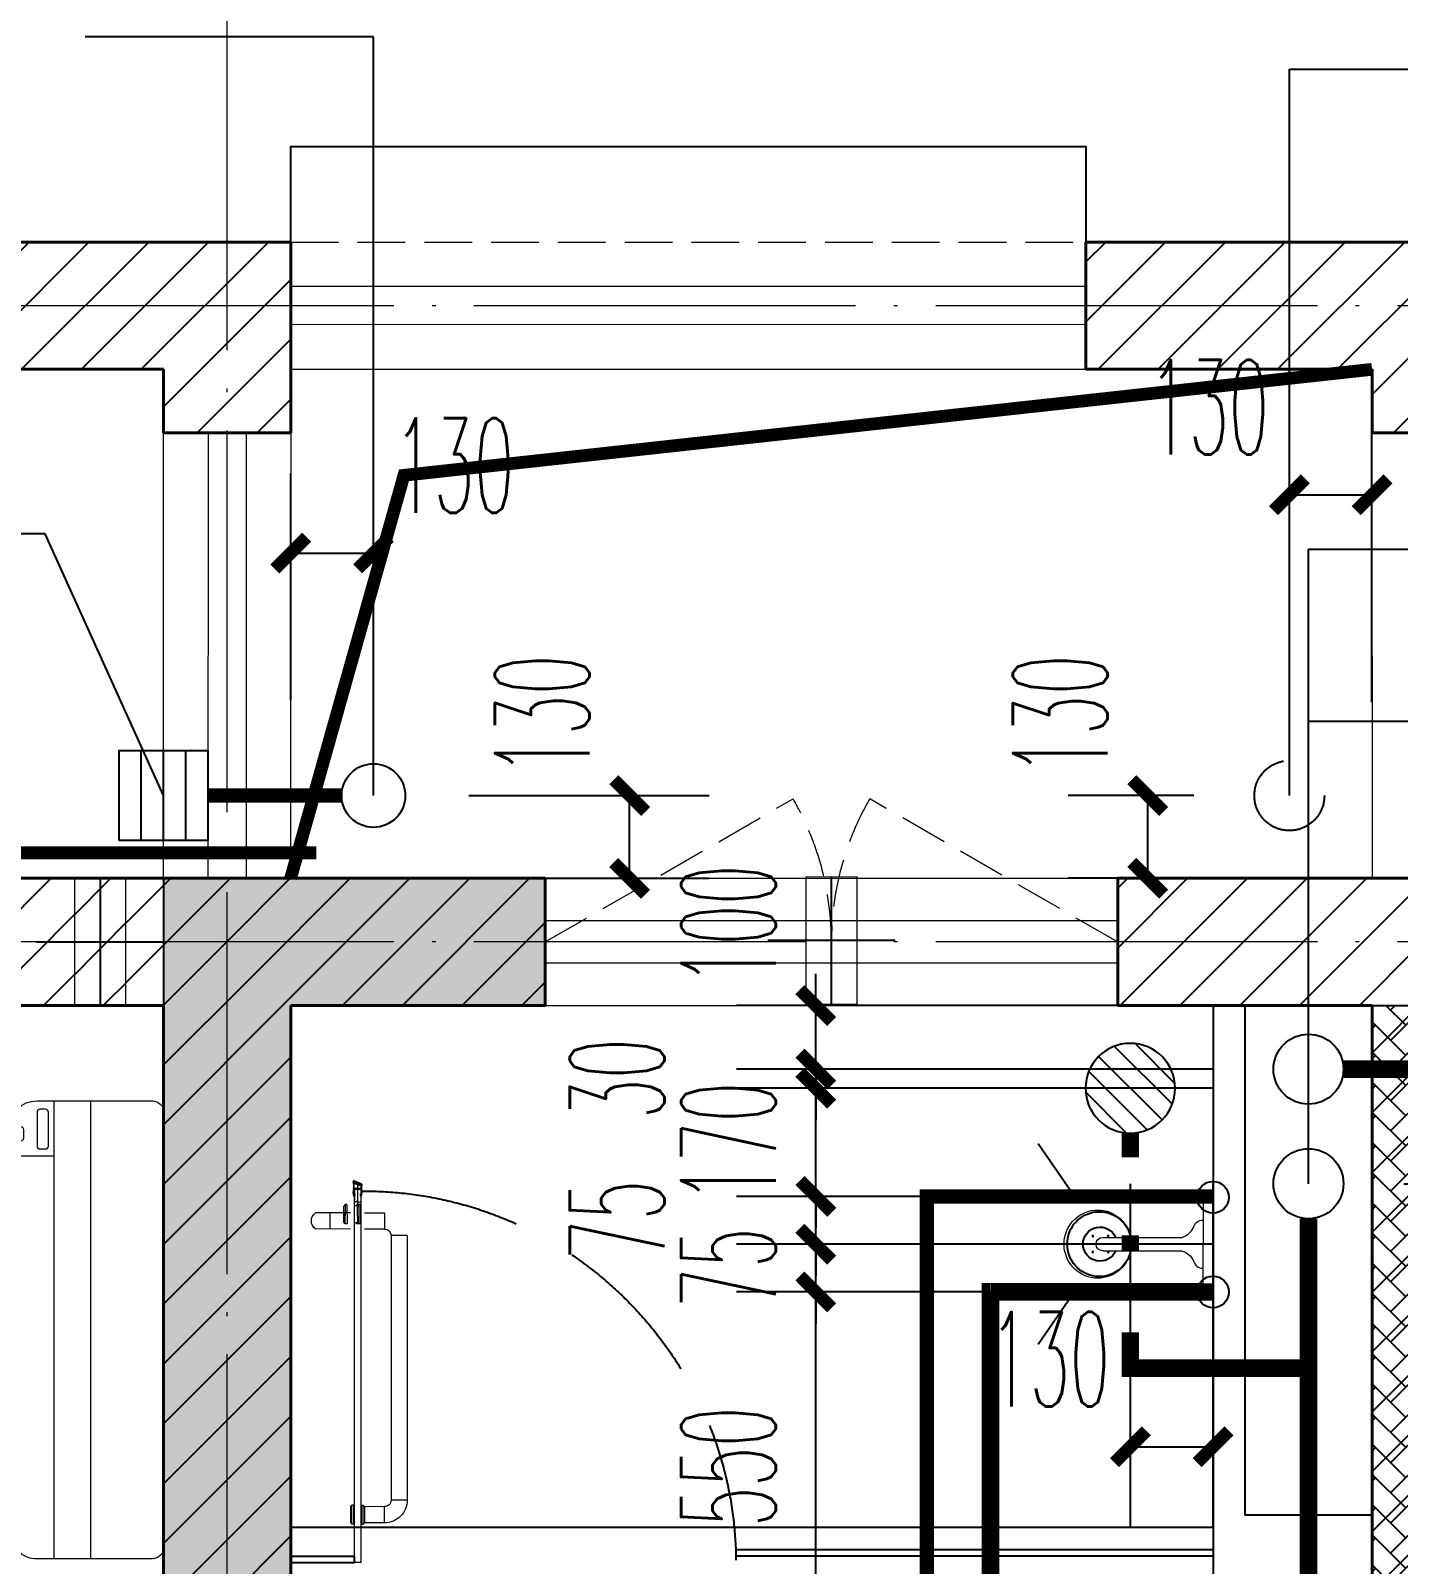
# Model space of a CAD drawing. Extents: x 27938 to 1042331, y -235042 to 1535213.
# Drawn here: x 686908 to 689058, y 142704 to 145115 of the extents above; entities that cross this region are included whole.
import ezdxf

# ---------------------------------------------------------------- set-up
doc = ezdxf.new("R2010")
doc.units = 0
doc.header["$LTSCALE"] = 1000
doc.header["$MEASUREMENT"] = 0
doc.linetypes.add('DASH', pattern=[0.35, 0.25, -0.1])
doc.linetypes.add('DOTE', pattern=[2.42, 2, -0.2, 0.02, -0.2])
for name, color, linetype in [('$RECOVER_210609100354-32', 7, 'Continuous'), ('$RECOVER_210609100354-5', 7, 'Continuous'), ('3.5方案汇报，与郭总、侯月琴确定户型_t8$0$2020.03.04 -1安徽标准化洋房户型(UA）_t8_t8$0$看线', 154, 'Continuous'), ('COLUMN', 9, 'Continuous'), ('DIM_凝结', 3, 'Continuous'), ('DIM_污水', 3, 'Continuous'), ('DIM_雨水', 3, 'Continuous'), ('DIM_餐饮排水', 3, 'Continuous'), ('EQUIP_地漏', 7, 'Continuous'), ('IP-bath&kitchen-JOHNSON', 4, 'Continuous'), ('P-bath&kitchen-JOHNSON', 4, 'Continuous'), ('PIPE-凝结', 150, 'N'), ('PIPE-污水', 2, 'W'), ('PIPE-热给水', 5, 'RJ1'), ('PIPE-给水', 3, 'J1'), ('PIPE-餐饮排水', 41, 'P'), ('TWT_DIM', 3, 'Continuous'), ('TWT_LEAD', 3, 'Continuous'), ('VPIPE-凝结', 150, 'Continuous'), ('VPIPE-污水', 2, 'W'), ('VPIPE-热给水', 5, 'RJ1'), ('VPIPE-给水', 3, 'TG_J'), ('VPIPE-雨水', 4, 'DASH'), ('VPIPE-餐饮排水', 41, 'P'), ('保温', 6, 'Continuous'), ('机电标识类', 1, 'Continuous'), ('看线', 251, 'Continuous')]:
    doc.layers.add(name, color=color, linetype=linetype)
for name, color, linetype, lineweight in [('DOTE', 19, 'DOTE', 9), ('LVTRY', 1, 'Continuous', 13), ('PUB_HATCH', 8, 'Continuous', 9), ('WALL', 9, 'Continuous', 40), ('WINDOW', 8, 'Continuous', 15), ('平面-栏杆', 135, 'Continuous', 15), ('平面-看线', 45, 'Continuous', 15), ('平面-空调室内机', 176, 'Continuous', 9), ('平面-空调预留孔', 173, 'Continuous', 15), ('空调', 76, 'Continuous', 13)]:
    doc.layers.add(name, color=color, linetype=linetype, lineweight=lineweight)
doc.styles.add('_TCH_DIM_T3', font='SIMPLEX.shx', dxfattribs={"width": 0.494118, "bigfont": 'GBCBIG.shx'})
doc.styles.get("Standard").update_dxf_attribs({"font": 'gbenor.shx', "bigfont": 'gbcbig.shx'})
doc.styles.add('TG_LINETYPE', font='SIMPLEX', dxfattribs={"width": 0.8, "height": 3, "bigfont": 'HZTXT'})
doc.linetypes.add('J1', pattern='A,3,-0.2,["J1",Standard,S=0.25,R=0,X=-0.1,Y=-0.115],-0.35', length=3.55)
doc.linetypes.add('N', pattern='A,3,-0.2,["N",Standard,S=0.25,R=0,X=-0.1,Y=-0.115],-0.2', length=3.4)
doc.linetypes.add('P', pattern='A,3,-0.2,["P",Standard,S=0.25,R=0,X=-0.1,Y=-0.115],-0.2', length=3.4)
doc.linetypes.add('RJ1', pattern='A,3,-0.2,["RJ1",Standard,S=0.25,R=0,X=-0.1,Y=-0.115],-0.5', length=3.7)
doc.linetypes.add('TG_J', pattern='A,2,-0.22,["J",TG_LINETYPE,S=0.1,R=0,X=-0.18,Y=-0.15],0', length=2.22)
doc.linetypes.add('W', pattern='A,3,-0.2,["W",Standard,S=0.25,R=0,X=-0.1,Y=-0.115],-0.2', length=3.4)
doc.dimstyles.new('_TWT_ARCH&&50', dxfattribs={"dimtxt": 148.75, "dimasz": 50, "dimexe": 125, "dimexo": 150, "dimgap": 63.125, "dimtad": 1, "dimdec": 0, "dimzin": 0, "dimdsep": 46, "dimtxsty": '_TCH_DIM_T3', "dimblk": 'ARCHTICK', "dimcen": 0.09, "dimclrt": 7, "dimazin": 2, "dimtfac": 1, "dimtdec": 0, "dimtix": 1, "dimtmove": 2, "dimatfit": 3, "dimfxl": 1, "dimtolj": 1, "dimtzin": 0, "dimarcsym": 0})
pattern_1 = [(45, (0, 47.75), (-47.022601, 47.022601), [])]

# ---------------------------------------------------------------- blocks, each defined once
blk = doc.blocks.new('GFDGDGRDGRDG')
at = {"layer": 'DOTE', "linetype": 'DOTE', "ltscale": 0.3}
for p, q in [((580393.7, 368758.3), (580393.7, 376108.3)), ((626393.7, 372458.3), (573593.7, 372458.3)), ((626393.7, 371458.3), (573593.7, 371458.3))]:
    blk.add_line(p, q, dxfattribs=at)
blk = doc.blocks.new('HFHFHFHFTF')
at = {"layer": 'PUB_HATCH'}
blk.add_hatch(color=256, dxfattribs=at).paths.add_polyline_path([(541016.6, 373823.7), (541016.6, 370923.7), (541216.6, 370923.7), (541216.6, 373623.7), (541616.6, 373623.7), (541616.6, 373823.7)])
at = {"layer": 'COLUMN', "color": 8}
for p, q in [((541016.6, 373823.7), (541016.6, 370923.7)), ((541616.6, 373823.7), (541016.6, 373823.7)), ((541616.6, 373623.7), (541616.6, 373823.7)), ((541216.6, 370923.7), (541216.6, 373623.7)), ((541216.6, 373623.7), (541616.6, 373623.7))]:
    blk.add_line(p, q, dxfattribs=at)
blk = doc.blocks.new('A$C001338C2')
at = {"color": 0}
for p, q in [((845, 303.6), (55, 303.6)), ((109.1, 214.8), (109.1, 303.6)), ((0, 248.6), (0, 22)), ((900, 22), (900, 248.6)), ((22, 0), (878, 0))]:
    blk.add_line(p, q, dxfattribs=at)
at = {"color": 0, "lineweight": 5}
for p, q in [((900, 214.8), (0, 214.8)), ((900, 143.2), (0, 143.2))]:
    blk.add_line(p, q, dxfattribs=at)
at = {"color": 0}
for points in [[(73.1, 275), (56.8, 275, -0.414214), (51.3, 280.5), (51.3, 283.4, -0.414214), (56.8, 288.9), (73.1, 288.9, -0.414214), (78.6, 283.4), (78.6, 280.5, -0.414214)], [(89.2, 226.4), (22.2, 226.4, -0.414214), (16.7, 231.9), (16.7, 243.1, -0.414214), (22.2, 248.6), (89.2, 248.6, -0.414214), (94.7, 243.1), (94.7, 231.9, -0.414214)]]:
    blk.add_lwpolyline(points, format="xyb", close=True, dxfattribs=at)
for centre, radius, start, end in [((55, 248.6), 55, 90, 180), ((845, 248.6), 55, 360, 90), ((22, 22), 22, 180, 270), ((878, 22), 22, 270, 360)]:
    blk.add_arc(centre, radius, start, end, dxfattribs=at)
blk = doc.blocks.new('dongkong')
at = {"color": 0}
blk.add_wipeout([(-603756, 210771), (-603756, 210570.8), (-603836, 210570.8), (-603836, 210771)], dxfattribs=at)
at = {"layer": '机电标识类', "color": 0, "linetype": 'DASH', "ltscale": 400}
for p, q in [((-603796, 210771), (-603796, 210570.8)), ((-603896, 210670.7), (-603696, 210670.7))]:
    blk.add_line(p, q, dxfattribs=at)
at = {"layer": '空调', "color": 0, "linetype": 'DASH', "const_width": 2}
blk.add_lwpolyline([(-603756, 210771), (-603756, 210570.8), (-603836, 210570.8), (-603836, 210771)], close=True, dxfattribs=at)
blk = doc.blocks.new('VDVDVDCZSCCS')
at = {"layer": '保温', "linetype": 'ByBlock', "ltscale": 10}
h = blk.add_hatch(dxfattribs=at)
h.set_pattern_fill('AR-HBONE', color=251, scale=55)
h.set_pattern_definition([(45, (0, 0), (0, 47.4157523), [100.584, -33.528]), (135, (23.708, 23.708), (3e-15, 47.4157523), [100.584, -33.528])])
h.paths.add_polyline_path([(542916.6, 373623.7), (542916.7, 371023.7), (543016.6, 371023.7), (543016.5, 373623.7)])
at = {"layer": '保温', "color": 251, "linetype": 'ByBlock', "ltscale": 10}
blk.add_line((542916.6, 373623.7), (543016.6, 373623.7), dxfattribs=at)
blk = doc.blocks.new('135')
blk.add_hatch(color=0).paths.add_polyline_path([(4.8, 1.8), (3.6, -1), (-4.7, 2.5), (-3.5, 5.3)])
at = {"color": 0}
for p, q in [((-5, 10.9), (-5, 30.5)), ((0, 0), (0, 39.1)), ((5, 10.9), (5, 32.3)), ((-6.3, 2.6), (5.4, -2.3)), ((-5.7, 2.9), (-5.2, 2.7)), ((-5.6, 18.9), (-3.4, 19.4)), ((-3.4, 19.4), (-5.5, 19.4)), ((5.2, 10.9), (-5.3, 10.9)), ((5.2, 9.7), (-5.2, 9.7)), ((-5.2, 2.7), (-3.8, 5.9)), ((-3.8, 5.9), (5.4, 2.1)), ((5.6, 18.9), (3.4, 19.3)), ((3.4, 19.3), (5.6, 19.3)), ((4.1, -1.2), (5.4, 2.1)), ((4.1, -1.2), (5.7, -1.8))]:
    blk.add_line(p, q, dxfattribs=at)
for centre, radius, start, end in [((6.2, 15.8), 13.5, 151.0147, 204.8403), ((13.5, 4.2), 20.5, 163.0924, 182.0012), ((-6, 3.6), 1, 184.2275, 248.4661), ((8.6, 15.5), 14.6, 166.278, 198.0953), ((13.5, 4.2), 19.5, 163.7443, 182.5269), ((-5.5, 3.3), 0.5, 181.9385, 247.2597), ((-5.2, 22.1), 0.5, 335.7643, 151.0147), ((3.8, 18.1), 9.42, 155.7643, 171.9773), ((5.2, 22.3), 0.5, 29.8425, 204.574), ((-5.9, 17.2), 11.7, 10.475, 24.574), ((29.1, 6.7), 24, 172.9439, 199.2318), ((-6.3, 15.4), 12.4, 338.6449, 16.0476), ((-6, 15.8), 13.4, 334.9111, 29.8425), ((26.4, 6.3), 20.6, 169.1454, 199.9526), ((5.9, -1.2), 1.17, 247.4597, 19.9526), ((5.9, -1.4), 0.5, 247.4597, 19.2318)]:
    blk.add_arc(centre, radius, start, end, dxfattribs=at)
blk.add_open_spline([(-5, 30.5), (-4.1, 31.3), (-2.3, 33), (0.9, 29.2), (3.5, 31.1), (5, 32.3)], degree=3, knots=[0, 0, 0, 0, 3.066329, 6.218313, 11.124135, 11.124135, 11.124135, 11.124135], dxfattribs=at)
blk = doc.blocks.new('SDFAWERAWER')
at = {"layer": 'LVTRY', "color": 0}
for p, q in [((593987.8, -1242190.5), (593978.2, -1242214)), ((594017.1, -1242202.5), (593987.8, -1242190.5)), ((594015.8, -1242220.4), (594027.2, -1242192.7)), ((594022.6, -1242211.4), (594029.8, -1242193.8)), ((594025.4, -1242210.8), (594031.1, -1242196.8)), ((594027.2, -1242192.7), (594033, -1242195.1)), ((594029.8, -1242193.8), (594031.1, -1242196.8)), ((594032.2, -1242197.2), (594033, -1242195.1)), ((594033, -1242195.1), (594034, -1242197.4)), ((594033.8, -1242197.9), (594034, -1242197.4)), ((594047.3, -1242200.9), (594035.9, -1242228.7)), ((594049.9, -1242202), (594043.3, -1242218.2)), ((594047.3, -1242200.9), (594049.9, -1242202)), ((594049.9, -1242202), (594051.2, -1242205)), ((593941.2, -1242210.1), (593783.7, -1242594.8)), ((593964.6, -1242219.7), (593807.2, -1242604.4)), ((593941.2, -1242210.1), (593964.6, -1242219.7)), ((594007.5, -1242226), (593978.2, -1242214)), ((594015.8, -1242220.4), (594021.7, -1242222.8)), ((594025.7, -1242203.9), (594018.5, -1242221.5)), ((594018.5, -1242221.5), (594021.5, -1242220.3)), ((594025.4, -1242210.8), (594021.5, -1242220.3)), ((594022.6, -1242220.7), (594021.7, -1242222.8)), ((594021.7, -1242222.8), (594023.9, -1242221.9)), ((594024.2, -1242221.4), (594023.9, -1242221.9)), ((594037.3, -1242210.8), (594088, -1242231.6)), ((594038.6, -1242229.7), (594045.2, -1242213.6)), ((594041.6, -1242228.5), (594051.2, -1242205)), ((594057.1, -1242246.3), (594066.7, -1242222.8)), ((594027.7, -1242234.3), (594078.4, -1242255)), ((594035.9, -1242228.7), (594038.6, -1242229.7)), ((594038.6, -1242229.7), (594041.6, -1242228.5)), ((593783.7, -1242594.8), (593807.2, -1242604.4)), ((593803.2, -1242641.3), (593812.8, -1242617.9)), ((593812.8, -1242617.9), (593842.2, -1242629.9)), ((593842.2, -1242629.9), (593832.6, -1242653.3)), ((593845.2, -1242628.6), (593833.8, -1242656.3)), ((593847.8, -1242629.7), (593836.5, -1242657.4)), ((593845.2, -1242628.6), (593842.2, -1242629.9)), ((593847.8, -1242629.7), (593845.2, -1242628.6)), ((593847.1, -1242661.8), (593858.5, -1242634.1)), ((593849.8, -1242662.9), (593861.2, -1242635.2)), ((593852.1, -1242661.9), (593862.1, -1242637.4)), ((593858.5, -1242634.1), (593861.2, -1242635.2)), ((593861.2, -1242635.2), (593862.1, -1242637.4)), ((593803.2, -1242641.3), (593832.6, -1242653.3)), ((593833.8, -1242656.3), (593832.6, -1242653.3)), ((593836.5, -1242657.4), (593833.8, -1242656.3)), ((593847.1, -1242661.8), (593849.8, -1242662.9))]:
    blk.add_line(p, q, dxfattribs=at)
blk.add_lwpolyline([(593823.5, -1242717), (594045.8, -1242173.9), (594036.5, -1242170.2), (593814.2, -1242713.2)], close=True, dxfattribs=at)
blk.add_arc((594075.3, -1242240), 15.3, 281.7932, 33.7019, dxfattribs=at)
for centre, major_axis, start_param, end_param in [((593974.2, -1242223.6), (3.93, 9.6), 0, 1.570796), ((593816.8, -1242608.3), (13.5, 33.1), 1.570796, 3.141593), ((593816.8, -1242608.3), (3.93, 9.6), 1.570796, 3.141593)]:
    blk.add_ellipse(centre, major_axis=major_axis, ratio=1, start_param=start_param, end_param=end_param, dxfattribs=at)
at = {"layer": 'P-bath&kitchen-JOHNSON', "color": 0, "linetype": 'DASH'}
blk.add_arc((593809.8, -1242714), 586.2, 67.5369, 157.1325, dxfattribs=at)
at = {"layer": 'LVTRY', "color": 8, "xscale": -1, "rotation": 157.7329157530927}
blk.add_blockref('135', (594045.3, -1242161.9), dxfattribs=at)
blk = doc.blocks.new('A$C5DCB2F21')
at = {"layer": 'IP-bath&kitchen-JOHNSON', "color": 0}
for p, q in [((-68.3, -213.2), (-157.7, -275)), ((68.2, -213.2), (157.6, -275)), ((-0.1, -261.4), (-0.1, -424.7))]:
    blk.add_line(p, q, dxfattribs=at)
for centre, major_axis, ratio, start_param, end_param in [((0, -178.8), (-51, 0), 0.990052, -1.36297, 4.504563), ((0, -177.8), (-26.8, 0), 0.994812, -1.167677, 4.309269)]:
    blk.add_ellipse(centre, major_axis=major_axis, ratio=ratio, start_param=start_param, end_param=end_param, dxfattribs=at)
at = {"layer": 'LVTRY', "color": 0}
for p, q in [((73.6, 0), (-73.6, 0)), ((-10.5, -173.5), (-10.5, -49.3)), ((10.6, -173.5), (10.6, -49.3))]:
    blk.add_line(p, q, dxfattribs=at)
blk.add_lwpolyline([(73.6, 0), (73.6, -15.8), (-73.6, -15.8), (-73.6, 0)], dxfattribs=at)
for points in [[(-26.3, -30.7, -0.364142), (-37.8, -15.8, -0.020495)], [(26.3, -30.7, 0.364142), (37.8, -15.8, 0.020495)], [(-10.5, -49.4, 0.214893), (-26.3, -30.7, 7.649644)], [(10.6, -49.3, -0.21439), (26.3, -30.7, -7.649644)]]:
    blk.add_lwpolyline(points, format="xyb", dxfattribs=at)
blk.add_arc((0, -173.5), 10.5, 180, 0, dxfattribs=at)
for centre, major_axis, ratio, start_param, end_param in [((0, -181.3), (53.6, 0), 0.987577, 1.76809, 7.656688), ((-12.4, -164.7), (0, 1.43), 0.85, -1.570796, 4.712389), ((12.5, -164.7), (0, 1.43), 0.85, 4.712389, 10.995574), ((-12.4, -189.2), (0, 1.43), 0.85, 4.712389, 10.995574), ((12.5, -189.2), (0, 1.43), 0.85, 4.712389, 10.995574)]:
    blk.add_ellipse(centre, major_axis=major_axis, ratio=ratio, start_param=start_param, end_param=end_param, dxfattribs=at)
blk = doc.blocks.new('$TwtSys$00000137')
at = {"color": 7}
for p, q in [((-46.875, -93.75), (-46.875, 93.75)), ((0, -93.75), (0, 93.75)), ((46.875, -93.75), (46.875, 93.75))]:
    blk.add_line(p, q, dxfattribs=at)
blk.add_lwpolyline([(-93.75, -93.75), (93.75, -93.75), (93.75, 93.75), (-93.75, 93.75)], close=True, dxfattribs=at)
blk = doc.blocks.new('_ArchTick')
at = {"color": 0, "linetype": 'ByBlock', "const_width": 0.4}
blk.add_lwpolyline([(-0.5, -0.5), (0.5, 0.5)], dxfattribs=at)
blk = doc.blocks.new('*D312')
at = {"layer": 'Defpoints', "color": 0}
for p in [(689016.5, 144385.2), (688886.6, 143909.1), (689016.5, 143909.1)]:
    blk.add_point(p, dxfattribs=at)
at = {"layer": 'TWT_DIM', "color": 0, "lineweight": -2}
for p, q in [((688886.6, 144059.1), (688886.6, 144510.2)), ((689016.5, 144059.1), (689016.5, 144510.2)), ((688886.6, 144385.2), (689016.5, 144385.2))]:
    blk.add_line(p, q, dxfattribs=at)
at = {"layer": 'TWT_DIM', "color": 0, "lineweight": -2, "xscale": 50, "yscale": 50, "zscale": 50, "rotation": 180}
blk.add_blockref('_ArchTick', (688886.6, 144385.2), dxfattribs=at)
at = {"layer": 'TWT_DIM', "color": 0, "lineweight": -2, "xscale": 50, "yscale": 50, "zscale": 50}
blk.add_blockref('_ArchTick', (689016.5, 144385.2), dxfattribs=at)
at = {"layer": 'TWT_DIM', "color": 7, "insert": (688760, 144522.7), "char_height": 148.75, "attachment_point": 5, "style": '_TCH_DIM_T3'}
blk.add_mtext('\\A1;130', dxfattribs=at)
blk = doc.blocks.new('*D313')
at = {"layer": 'Defpoints', "color": 0}
for p in [(688663.9, 143912.3), (688886.6, 143912.3), (688886.6, 143782.3)]:
    blk.add_point(p, dxfattribs=at)
at = {"layer": 'TWT_DIM', "color": 0, "lineweight": -2}
for p, q in [((688736.6, 143912.3), (688538.9, 143912.3)), ((688663.9, 143782.3), (688663.9, 143912.3)), ((688736.6, 143782.3), (688538.9, 143782.3))]:
    blk.add_line(p, q, dxfattribs=at)
at = {"layer": 'TWT_DIM', "color": 0, "lineweight": -2, "xscale": 50, "yscale": 50, "zscale": 50}
for p, rotation in [((688663.9, 143912.3), 90), ((688663.9, 143782.3), 270)]:
    blk.add_blockref('_ArchTick', p, dxfattribs=dict(at, rotation=rotation))
at = {"layer": 'TWT_DIM', "color": 7, "insert": (688526.4, 144038.9), "char_height": 148.75, "attachment_point": 5, "rotation": 90, "style": '_TCH_DIM_T3'}
blk.add_mtext('\\A1;130', dxfattribs=at)
blk = doc.blocks.new('*D314')
at = {"layer": 'Defpoints', "color": 0}
for p in [(688916.6, 143482.3), (689243.1, 143482.3), (688916.6, 143302.3)]:
    blk.add_point(p, dxfattribs=at)
at = {"layer": 'TWT_DIM', "color": 0, "lineweight": -2}
for p, q in [((689066.6, 143482.3), (689368.1, 143482.3)), ((689243.1, 143302.3), (689243.1, 143482.3)), ((689066.6, 143302.3), (689368.1, 143302.3))]:
    blk.add_line(p, q, dxfattribs=at)
at = {"layer": 'TWT_DIM', "color": 0, "lineweight": -2, "xscale": 50, "yscale": 50, "zscale": 50}
for p, rotation in [((689243.1, 143482.3), 90), ((689243.1, 143302.3), 270)]:
    blk.add_blockref('_ArchTick', p, dxfattribs=dict(at, rotation=rotation))
at = {"layer": 'TWT_DIM', "color": 7, "insert": (689154.2, 143175.7), "char_height": 148.75, "attachment_point": 5, "rotation": 90, "style": '_TCH_DIM_T3'}
blk.add_mtext('\\A1;180', dxfattribs=at)
blk = doc.blocks.new('*D315')
at = {"layer": 'Defpoints', "color": 0}
for p in [(688916.6, 143582.3), (689243.1, 143582.3), (688916.6, 143482.3)]:
    blk.add_point(p, dxfattribs=at)
at = {"layer": 'TWT_DIM', "color": 0, "lineweight": -2}
for p, q in [((689243.1, 143582.3), (689243.1, 143632.3)), ((689066.6, 143582.3), (689368.1, 143582.3)), ((689243.1, 143482.3), (689243.1, 143582.3)), ((689066.6, 143482.3), (689368.1, 143482.3)), ((689243.1, 143482.3), (689243.1, 143432.3))]:
    blk.add_line(p, q, dxfattribs=at)
at = {"layer": 'TWT_DIM', "color": 0, "lineweight": -2, "xscale": 50, "yscale": 50, "zscale": 50}
for p, rotation in [((689243.1, 143582.3), 270), ((689243.1, 143482.3), 90)]:
    blk.add_blockref('_ArchTick', p, dxfattribs=dict(at, rotation=rotation))
at = {"layer": 'TWT_DIM', "color": 7, "insert": (689157.4, 143708.9), "char_height": 148.75, "attachment_point": 5, "rotation": 90, "style": '_TCH_DIM_T3'}
blk.add_mtext('\\A1;100', dxfattribs=at)
blk = doc.blocks.new('*D316')
at = {"layer": 'Defpoints', "color": 0}
for p in [(688636.5, 143452.3), (688766.5, 143452.3), (688766.5, 142888.9)]:
    blk.add_point(p, dxfattribs=at)
at = {"layer": 'TWT_DIM', "color": 0, "lineweight": -2}
for p, q in [((688636.5, 143302.3), (688636.5, 142763.9)), ((688766.5, 143302.3), (688766.5, 142763.9)), ((688636.5, 142888.9), (688766.5, 142888.9))]:
    blk.add_line(p, q, dxfattribs=at)
at = {"layer": 'TWT_DIM', "color": 0, "lineweight": -2, "xscale": 50, "yscale": 50, "zscale": 50, "rotation": 180}
blk.add_blockref('_ArchTick', (688636.5, 142888.9), dxfattribs=at)
at = {"layer": 'TWT_DIM', "color": 0, "lineweight": -2, "xscale": 50, "yscale": 50, "zscale": 50}
blk.add_blockref('_ArchTick', (688766.5, 142888.9), dxfattribs=at)
at = {"layer": 'TWT_DIM', "color": 7, "insert": (688509.8, 143026.4), "char_height": 148.75, "attachment_point": 5, "style": '_TCH_DIM_T3'}
blk.add_mtext('\\A1;130', dxfattribs=at)
blk = doc.blocks.new('*D326')
at = {"layer": 'Defpoints', "color": 0}
for p in [(688142.1, 143132.3), (688916.6, 143132.3), (688916.6, 142582)]:
    blk.add_point(p, dxfattribs=at)
at = {"layer": 'TWT_DIM', "color": 0, "lineweight": -2}
for p, q in [((688766.6, 143132.3), (688017.1, 143132.3)), ((688142.1, 142582), (688142.1, 143132.3)), ((688766.6, 142582), (688017.1, 142582))]:
    blk.add_line(p, q, dxfattribs=at)
at = {"layer": 'TWT_DIM', "color": 0, "lineweight": -2, "xscale": 50, "yscale": 50, "zscale": 50}
for p, rotation in [((688142.1, 143132.3), 90), ((688142.1, 142582), 270)]:
    blk.add_blockref('_ArchTick', p, dxfattribs=dict(at, rotation=rotation))
at = {"layer": 'TWT_DIM', "color": 7, "insert": (688004.6, 142857.2), "char_height": 148.75, "attachment_point": 5, "rotation": 90, "style": '_TCH_DIM_T3'}
blk.add_mtext('\\A1;550', dxfattribs=at)
blk = doc.blocks.new('*D327')
at = {"layer": 'Defpoints', "color": 0}
for p in [(688142.1, 143207.2), (688916.6, 143207.2), (688916.6, 143132.3)]:
    blk.add_point(p, dxfattribs=at)
at = {"layer": 'TWT_DIM', "color": 0, "lineweight": -2}
for p, q in [((688142.1, 143207.2), (688142.1, 143257.2)), ((688766.6, 143207.2), (688017.1, 143207.2)), ((688142.1, 143132.3), (688142.1, 143207.2)), ((688766.6, 143132.3), (688017.1, 143132.3)), ((688142.1, 143132.3), (688142.1, 143082.3))]:
    blk.add_line(p, q, dxfattribs=at)
at = {"layer": 'TWT_DIM', "color": 0, "lineweight": -2, "xscale": 50, "yscale": 50, "zscale": 50}
for p, rotation in [((688142.1, 143207.2), 270), ((688142.1, 143132.3), 90)]:
    blk.add_blockref('_ArchTick', p, dxfattribs=dict(at, rotation=rotation))
at = {"layer": 'TWT_DIM', "color": 7, "insert": (688004.6, 143169.8), "char_height": 148.75, "attachment_point": 5, "rotation": 90, "style": '_TCH_DIM_T3'}
blk.add_mtext('\\A1;75', dxfattribs=at)
blk = doc.blocks.new('*D328')
at = {"layer": 'Defpoints', "color": 0}
for p in [(688142.1, 143282.3), (688916.6, 143282.3), (688916.6, 143207.2)]:
    blk.add_point(p, dxfattribs=at)
at = {"layer": 'TWT_DIM', "color": 0, "lineweight": -2}
for p, q in [((688142.1, 143282.3), (688142.1, 143332.3)), ((688766.6, 143282.3), (688017.1, 143282.3)), ((688142.1, 143207.2), (688142.1, 143282.3)), ((688766.6, 143207.2), (688017.1, 143207.2)), ((688142.1, 143207.2), (688142.1, 143157.2))]:
    blk.add_line(p, q, dxfattribs=at)
at = {"layer": 'TWT_DIM', "color": 0, "lineweight": -2, "xscale": 50, "yscale": 50, "zscale": 50}
for p, rotation in [((688142.1, 143282.3), 270), ((688142.1, 143207.2), 90)]:
    blk.add_blockref('_ArchTick', p, dxfattribs=dict(at, rotation=rotation))
at = {"layer": 'TWT_DIM', "color": 7, "insert": (687829.6, 143244.8), "char_height": 148.75, "attachment_point": 5, "rotation": 90, "style": '_TCH_DIM_T3'}
blk.add_mtext('\\A1;75', dxfattribs=at)
blk = doc.blocks.new('*D329')
at = {"layer": 'Defpoints', "color": 0}
for p in [(688142.1, 143452.3), (688916.6, 143452.3), (688916.6, 143282.3)]:
    blk.add_point(p, dxfattribs=at)
at = {"layer": 'TWT_DIM', "color": 0, "lineweight": -2}
for p, q in [((688142.1, 143452.3), (688142.1, 143502.3)), ((688766.6, 143452.3), (688017.1, 143452.3)), ((688142.1, 143282.3), (688142.1, 143452.3)), ((688766.6, 143282.3), (688017.1, 143282.3)), ((688142.1, 143282.3), (688142.1, 143232.3))]:
    blk.add_line(p, q, dxfattribs=at)
at = {"layer": 'TWT_DIM', "color": 0, "lineweight": -2, "xscale": 50, "yscale": 50, "zscale": 50}
for p, rotation in [((688142.1, 143452.3), 270), ((688142.1, 143282.3), 90)]:
    blk.add_blockref('_ArchTick', p, dxfattribs=dict(at, rotation=rotation))
at = {"layer": 'TWT_DIM', "color": 7, "insert": (688004.6, 143367.3), "char_height": 148.75, "attachment_point": 5, "rotation": 90, "style": '_TCH_DIM_T3'}
blk.add_mtext('\\A1;170', dxfattribs=at)
blk = doc.blocks.new('*D330')
at = {"layer": 'Defpoints', "color": 0}
for p in [(688142.1, 143482.3), (688916.6, 143482.3), (688916.6, 143452.3)]:
    blk.add_point(p, dxfattribs=at)
at = {"layer": 'TWT_DIM', "color": 0, "lineweight": -2}
for p, q in [((688142.1, 143482.3), (688142.1, 143532.3)), ((688766.6, 143482.3), (688017.1, 143482.3)), ((688142.1, 143452.3), (688142.1, 143482.3)), ((688766.6, 143452.3), (688017.1, 143452.3)), ((688142.1, 143452.3), (688142.1, 143402.3))]:
    blk.add_line(p, q, dxfattribs=at)
at = {"layer": 'TWT_DIM', "color": 0, "lineweight": -2, "xscale": 50, "yscale": 50, "zscale": 50}
for p, rotation in [((688142.1, 143482.3), 270), ((688142.1, 143452.3), 90)]:
    blk.add_blockref('_ArchTick', p, dxfattribs=dict(at, rotation=rotation))
at = {"layer": 'TWT_DIM', "color": 7, "insert": (687829.6, 143467.3), "char_height": 148.75, "attachment_point": 5, "rotation": 90, "style": '_TCH_DIM_T3'}
blk.add_mtext('\\A1;30', dxfattribs=at)
blk = doc.blocks.new('*D331')
at = {"layer": 'Defpoints', "color": 0}
for p in [(688142.1, 143582.3), (688916.6, 143582.3), (688916.6, 143482.3)]:
    blk.add_point(p, dxfattribs=at)
at = {"layer": 'TWT_DIM', "color": 0, "lineweight": -2}
for p, q in [((688142.1, 143582.3), (688142.1, 143632.3)), ((688766.6, 143582.3), (688017.1, 143582.3)), ((688142.1, 143482.3), (688142.1, 143582.3)), ((688766.6, 143482.3), (688017.1, 143482.3)), ((688142.1, 143482.3), (688142.1, 143432.3))]:
    blk.add_line(p, q, dxfattribs=at)
at = {"layer": 'TWT_DIM', "color": 0, "lineweight": -2, "xscale": 50, "yscale": 50, "zscale": 50}
for p, rotation in [((688142.1, 143582.3), 270), ((688142.1, 143482.3), 90)]:
    blk.add_blockref('_ArchTick', p, dxfattribs=dict(at, rotation=rotation))
at = {"layer": 'TWT_DIM', "color": 7, "insert": (688004.6, 143708.9), "char_height": 148.75, "attachment_point": 5, "rotation": 90, "style": '_TCH_DIM_T3'}
blk.add_mtext('\\A1;100', dxfattribs=at)
blk = doc.blocks.new('*D440')
at = {"layer": 'Defpoints', "color": 0}
for p in [(687446.6, 144293.6), (687316.6, 143912.3), (687446.6, 143912.3)]:
    blk.add_point(p, dxfattribs=at)
at = {"layer": 'TWT_DIM', "color": 0, "lineweight": -2}
for p, q in [((687316.6, 144062.3), (687316.6, 144418.6)), ((687446.6, 144062.3), (687446.6, 144418.6)), ((687316.6, 144293.6), (687446.6, 144293.6))]:
    blk.add_line(p, q, dxfattribs=at)
at = {"layer": 'TWT_DIM', "color": 0, "lineweight": -2, "xscale": 50, "yscale": 50, "zscale": 50, "rotation": 180}
blk.add_blockref('_ArchTick', (687316.6, 144293.6), dxfattribs=at)
at = {"layer": 'TWT_DIM', "color": 0, "lineweight": -2, "xscale": 50, "yscale": 50, "zscale": 50}
blk.add_blockref('_ArchTick', (687446.6, 144293.6), dxfattribs=at)
at = {"layer": 'TWT_DIM', "color": 7, "insert": (687573.2, 144431.1), "char_height": 148.75, "attachment_point": 5, "style": '_TCH_DIM_T3'}
blk.add_mtext('\\A1;130', dxfattribs=at)
blk = doc.blocks.new('*D441')
at = {"layer": 'Defpoints', "color": 0}
for p in [(687446.6, 143912.3), (687849.3, 143912.3), (687446.6, 143782.3)]:
    blk.add_point(p, dxfattribs=at)
at = {"layer": 'TWT_DIM', "color": 0, "lineweight": -2}
for p, q in [((687596.6, 143912.3), (687974.3, 143912.3)), ((687849.3, 143782.3), (687849.3, 143912.3)), ((687596.6, 143782.3), (687974.3, 143782.3))]:
    blk.add_line(p, q, dxfattribs=at)
at = {"layer": 'TWT_DIM', "color": 0, "lineweight": -2, "xscale": 50, "yscale": 50, "zscale": 50}
for p, rotation in [((687849.3, 143912.3), 90), ((687849.3, 143782.3), 270)]:
    blk.add_blockref('_ArchTick', p, dxfattribs=dict(at, rotation=rotation))
at = {"layer": 'TWT_DIM', "color": 7, "insert": (687711.8, 144039), "char_height": 148.75, "attachment_point": 5, "rotation": 90, "style": '_TCH_DIM_T3'}
blk.add_mtext('\\A1;130', dxfattribs=at)
blk = doc.blocks.new('$TwtSys$00000141')
for p, q in [((-141.3, 11.5), (-15.1, 137.7)), ((-141.3, 11.5), (-15.1, 137.7)), ((-130.8, -52.6), (52.6, 130.8)), ((-130.8, -52.6), (52.6, 130.8)), ((-99.7, -99.7), (99.7, 99.7)), ((-99.7, -99.7), (99.7, 99.7)), ((-48.5, -130.6), (131.4, 49.3)), ((-48.5, -130.6), (131.4, 49.3)), ((17.1, -138.4), (138.4, -17.1)), ((17.1, -138.4), (138.4, -17.1))]:
    blk.add_line(p, q)
blk.add_circle((0, 0), 141)
blk.add_circle((0, 0), 141)
blk = doc.blocks.new('$WINLIB2D$00000001')
at = {"color": 0}
for points in [[(-0.5, 0.5), (-0.5, -0.5)], [(-0.5, 0.5), (0.5, 0.5)], [(0.5, -0.5), (0.5, 0.5)], [(0.5, 0.1667), (-0.5, 0.1667)], [(0.5, -0.1667), (-0.5, -0.1667)], [(-0.5, -0.5), (0.5, -0.5)]]:
    blk.add_lwpolyline(points, dxfattribs=at)

msp = doc.modelspace()

# ---------------------------------------------------------------- hatches: boundary and pattern name
at = {"layer": '$RECOVER_210609100354-5'}
h = msp.add_hatch(dxfattribs=at)
h.set_pattern_fill('普通砖', color=256, scale=50, style=0)
h.set_pattern_definition(pattern_1)
h.paths.add_polyline_path([(687116.6, 144582.3), (687316.6, 144782.3), (686666.6, 144782.3), (686666.6, 144582.3)])
h = msp.add_hatch(dxfattribs=at)
h.set_pattern_fill('普通砖', color=256, scale=50, style=0)
h.set_pattern_definition(pattern_1)
h.paths.add_polyline_path([(687316.6, 144782.3), (687116.6, 144582.3), (687116.6, 144482.3), (687316.6, 144482.3)])
h = msp.add_hatch(dxfattribs=at)
h.set_pattern_fill('普通砖', color=256, scale=50, style=0)
h.set_pattern_definition(pattern_1)
h.paths.add_polyline_path([(689016.6, 144582.3), (689216.6, 144782.3), (688566.7, 144782.3), (688566.7, 144582.3)])
h = msp.add_hatch(dxfattribs=at)
h.set_pattern_fill('普通砖', color=256, scale=50, style=0)
h.set_pattern_definition(pattern_1)
h.paths.add_polyline_path([(689216.6, 144782.3), (689016.6, 144582.3), (689016.6, 144482.3), (689216.6, 144482.3)])
h = msp.add_hatch(dxfattribs=at)
h.set_pattern_fill('普通砖', color=256, scale=50, style=0)
h.set_pattern_definition(pattern_1)
h.paths.add_polyline_path([(687316.6, 143582.3), (687716.7, 143582.3), (687716.7, 143782.3), (687216.6, 143782.3), (687216.6, 143649)])
h = msp.add_hatch(dxfattribs=at)
h.set_pattern_fill('普通砖', color=256, scale=50, style=0)
h.set_pattern_definition(pattern_1)
h.paths.add_polyline_path([(689116.6, 143782.3), (688616.7, 143782.3), (688616.7, 143582.3), (689016.6, 143582.3), (689083.2, 143649)])
h = msp.add_hatch(dxfattribs=at)
h.set_pattern_fill('普通砖', color=256, scale=50, style=0)
h.set_pattern_definition(pattern_1)
h.paths.add_polyline_path([(689083.2, 143649), (689016.6, 143582.3), (689016.6, 140982.3), (689083.2, 140949), (689116.6, 140982.3), (689116.6, 143582.3)])
at = {"layer": 'PIPE-污水'}
for points in [[(688636.5, 143012.3), (688636.5, 142998.6), (688622.7, 142998.6)], [(688636.5, 143012.3), (688622.7, 143012.3), (688622.7, 142998.6)]]:
    msp.add_hatch(color=256, dxfattribs=at).paths.add_polyline_path(points)
at = {"layer": 'PIPE-热给水'}
for points in [[(688316.7, 143282.3), (688316.7, 143293.6), (688305.4, 143293.6)], [(688316.7, 143282.3), (688305.4, 143282.3), (688305.4, 143293.6)]]:
    msp.add_hatch(color=256, dxfattribs=at).paths.add_polyline_path(points)
at = {"layer": 'PIPE-给水'}
for points in [[(688416.7, 143132.3), (688416.7, 143146.1), (688402.9, 143146.1)], [(688416.7, 143132.3), (688402.9, 143132.3), (688402.9, 143146.1)]]:
    msp.add_hatch(color=256, dxfattribs=at).paths.add_polyline_path(points)

# ---------------------------------------------------------------- linework, layer by layer
at = {"layer": '$RECOVER_210609100354-32', "color": 8}
for points in [[(688766.6, 143582.3), (688766.6, 142682), (689016.6, 142682)], [(688816.6, 143582.3), (688816.6, 142782), (689016.6, 142782)]]:
    msp.add_lwpolyline(points, dxfattribs=at)
at = {"color": 8, "linetype": 'DASH', "ltscale": 0.8, "const_width": 20}
msp.add_lwpolyline([(687356.6, 143822.3), (684076.6, 143822.3)], dxfattribs=at)
at = {"layer": 'DIM_凝结'}
for p, q in [((687446.6, 145104.9), (686993.2, 145104.9)), ((687446.6, 143912.3), (687446.6, 145104.9))]:
    msp.add_line(p, q, dxfattribs=at)
at = {"layer": 'DIM_污水'}
for p, q in [((688916.6, 143302.3), (688916.6, 144029.3)), ((688916.6, 144029.3), (689420, 144029.3))]:
    msp.add_line(p, q, dxfattribs=at)
at = {"layer": 'DIM_雨水'}
for p, q in [((688886.6, 143912.3), (688886.6, 145054.3)), ((688886.6, 145054.3), (689222.8, 145054.3))]:
    msp.add_line(p, q, dxfattribs=at)
at = {"layer": 'DIM_餐饮排水'}
for p, q in [((688916.6, 143482.3), (688916.6, 144299.5)), ((688916.6, 144299.5), (689424.1, 144299.5))]:
    msp.add_line(p, q, dxfattribs=at)
at = {"layer": 'IP-bath&kitchen-JOHNSON', "color": 8}
for p, q in [((688766.6, 142762), (687316.6, 142762)), ((687316.6, 142717), (687416.6, 142717)), ((687316.6, 142707), (687416.6, 142707)), ((687416.6, 142707), (687416.6, 142717)), ((688766.6, 142727), (688016.6, 142727)), ((688016.6, 142717), (688016.6, 142727)), ((688766.6, 142717), (688016.6, 142717))]:
    msp.add_line(p, q, dxfattribs=at)
at = {"layer": 'PIPE-凝结', "ltscale": 0.5, "const_width": 22.5}
msp.add_lwpolyline([(687396.6, 143912.3), (687186.6, 143912.3)], dxfattribs=at)
at = {"layer": 'PIPE-污水', "ltscale": 0.5, "const_width": 27.5}
for points in [[(688636.5, 143381.8), (688636.5, 143343.6)], [(688916.6, 143247.3), (688916.6, 143012.3)], [(688636.5, 143221.1), (688636.5, 143196)], [(688636.5, 143068.5), (688636.5, 143012.3)], [(688636.5, 143012.3), (688916.6, 143012.3)], [(688916.6, 143012.3), (688916.6, 142652.5)]]:
    msp.add_lwpolyline(points, dxfattribs=at)
at = {"layer": 'PIPE-热给水', "ltscale": 0.5, "const_width": 22.5}
for points in [[(688316.7, 143282.3), (688766.5, 143282.3)], [(688316.7, 143282.3), (688316.7, 141507.3)]]:
    msp.add_lwpolyline(points, dxfattribs=at)
at = {"layer": 'PIPE-给水', "ltscale": 0.5, "const_width": 27.5}
for points in [[(688416.7, 143132.3), (688766.5, 143132.2)], [(688416.7, 143132.3), (688416.7, 142482.2)]]:
    msp.add_lwpolyline(points, dxfattribs=at)
at = {"layer": 'PIPE-餐饮排水', "ltscale": 0.5, "const_width": 27.5}
msp.add_lwpolyline([(688971.6, 143482.3), (689304.9, 143482.3)], dxfattribs=at)
at = {"layer": 'TWT_LEAD'}
for p, q in [((686930.3, 144323.6), (686162.4, 144323.6)), ((687116.6, 143912.4), (686930.3, 144323.6))]:
    msp.add_line(p, q, dxfattribs=at)
at = {"layer": 'VPIPE-凝结'}
msp.add_circle((687446.6, 143912.3), 50, dxfattribs=at)
at = {"layer": 'VPIPE-污水'}
msp.add_circle((688916.6, 143302.3), 55, dxfattribs=at)
at = {"layer": 'VPIPE-热给水'}
msp.add_circle((688766.5, 143280.9), 25, dxfattribs=at)
at = {"layer": 'VPIPE-给水'}
msp.add_circle((688766.5, 143132.2), 25, dxfattribs=at)
at = {"layer": 'VPIPE-雨水'}
msp.add_circle((688886.6, 143912.3), 55, dxfattribs=at)
at = {"layer": 'VPIPE-餐饮排水'}
msp.add_circle((688916.6, 143482.3), 55, dxfattribs=at)
at = {"layer": 'WALL', "color": 8}
for p, q in [((687316.6, 144782.3), (686666.6, 144782.3)), ((687316.6, 144782.3), (687316.6, 144482.3)), ((689216.6, 144782.3), (688566.7, 144782.3)), ((688566.7, 144582.3), (688566.7, 144782.3)), ((687116.6, 144582.3), (686666.6, 144582.3)), ((687116.6, 144582.3), (687116.6, 144482.3)), ((689016.6, 144582.3), (688566.7, 144582.3)), ((689016.6, 144582.3), (689016.6, 144482.3)), ((687316.6, 144482.3), (687116.6, 144482.3)), ((689216.6, 144482.3), (689016.6, 144482.3)), ((687716.7, 143782.3), (687216.6, 143782.3)), ((687716.7, 143582.3), (687716.7, 143782.3)), ((689116.6, 143782.3), (688616.7, 143782.3)), ((688616.7, 143782.3), (688616.7, 143582.3)), ((687316.6, 143582.3), (687316.6, 140982.3)), ((687316.6, 143582.3), (687716.7, 143582.3)), ((688616.7, 143582.3), (689016.6, 143582.3)), ((689016.6, 143582.3), (689016.6, 140982.3))]:
    msp.add_line(p, q, dxfattribs=at)
at = {"layer": 'WINDOW', "color": 8, "linetype": 'DASH', "ltscale": 0.3}
for points in [[(687716.6, 143682.3), (688106.3, 143907.3, -0.131605), (688166.6, 143682.3)], [(688616.6, 143682.3), (688226.8, 143907.3, 0.131605), (688166.6, 143682.3)]]:
    msp.add_lwpolyline(points, format="xyb", dxfattribs=at)
at = {"layer": '平面-栏杆', "color": 8}
for points in [[(688566.7, 144712.3), (687316.6, 144712.6)], [(688566.7, 144652.3), (687316.6, 144652.6)], [(687186.6, 144482.3), (687186.3, 143782.3)], [(687246.6, 144482.3), (687246.3, 143782.3)]]:
    msp.add_lwpolyline(points, dxfattribs=at)
at = {"layer": '平面-看线', "color": 8, "linetype": 'DASH', "ltscale": 0.3}
msp.add_lwpolyline([(687316.6, 144782.3), (688566.7, 144782.3)], dxfattribs=at)
at = {"layer": '平面-看线', "color": 8}
for points in [[(687316.6, 144582.3), (688566.7, 144582.3)], [(687316.6, 144482.3), (687316.3, 143782.3)], [(689016.3, 144482.3), (689016.6, 143782.3)]]:
    msp.add_lwpolyline(points, dxfattribs=at)
at = {"layer": '看线', "color": 8, "ltscale": 0.5}
msp.add_lwpolyline([(687316.6, 144782.3), (687316.6, 144932.3), (688566.7, 144932.3), (688566.7, 144782.3)], dxfattribs=at)

# ---------------------------------------------------------------- block references
at = {"color": 8}
msp.add_blockref('HFHFHFHFTF', (146100, -230041.4), dxfattribs=at)
at = {"layer": '3.5方案汇报，与郭总、侯月琴确定户型_t8$0$2020.03.04 -1安徽标准化洋房户型(UA）_t8_t8$0$看线', "ltscale": 10}
msp.add_blockref('GFDGDGRDGRDG', (106822.9, -227776), dxfattribs=at)
at = {"layer": 'EQUIP_地漏'}
for name, p, xscale, yscale, zscale in [('$TwtSys$00000137', (687116.6, 143912.3), 0.75, 0.75, 0.75), ('$TwtSys$00000141', (688636.5, 143452.3), 0.5, -0.5, 0.5)]:
    msp.add_blockref(name, p, dxfattribs=dict(at, xscale=xscale, yscale=yscale, zscale=zscale))
at = {"layer": 'IP-bath&kitchen-JOHNSON', "color": 8, "xscale": -1}
for name, p, rotation in [('A$C5DCB2F21', (688766.6, 143207.3), 269.991511475553), ('SDFAWERAWER', (1707735.1, 1067867.5), 337.7402306568928)]:
    msp.add_blockref(name, p, dxfattribs=dict(at, rotation=rotation))
at = {"layer": '平面-空调预留孔', "color": 8, "xscale": -0.8000000000465648, "yscale": 0.8000000000465648, "zscale": 0.8000000000465646, "rotation": 89.99999976656984}
msp.add_blockref('A$C001338C2', (687116.6, 143432.6), dxfattribs=at)

# ---------------------------------------------------------------- dimensions: what is measured, and where the dimension line sits
at = {"layer": 'TWT_DIM'}
for base, p1, p2, angle, picture, middle in [((689016.5, 144385.2), (688886.6, 143909.1), (689016.5, 143909.1), 0, '*D312', (688760, 144522.7)), ((687446.6, 144293.6), (687316.6, 143912.3), (687446.6, 143912.3), 0, '*D440', (687573.2, 144431.1)), ((687849.3, 143912.3), (687446.6, 143782.3), (687446.6, 143912.3), 90, '*D441', (687711.8, 144039)), ((688663.9, 143912.3), (688886.6, 143782.3), (688886.6, 143912.3), 90, '*D313', (688526.4, 144038.9)), ((689243.1, 143582.3), (688916.6, 143482.3), (688916.6, 143582.3), 90, '*D315', (689157.4, 143708.9)), ((689243.1, 143482.3), (688916.6, 143302.3), (688916.6, 143482.3), 90, '*D314', (689154.2, 143175.7)), ((688766.5, 142888.9), (688636.5, 143452.3), (688766.5, 143452.3), 0, '*D316', (688509.8, 143026.4)), ((688142.1, 143282.3), (688916.6, 143207.2), (688916.6, 143282.3), 90, '*D328', (687829.6, 143244.8))]:
    dim = msp.add_linear_dim(base=base, p1=p1, p2=p2, angle=angle, dimstyle='_TWT_ARCH&&50', dxfattribs=at)
    dim.commit()
    dim.dimension.update_dxf_attribs({"geometry": picture, "text_midpoint": middle, "dimtype": 129})
for p1, p2, picture, middle in [((688916.6, 143282.3), (688916.6, 143452.3), '*D329', (688004.6, 143367.3)), ((688916.6, 143132.3), (688916.6, 143207.2), '*D327', (688004.6, 143169.8)), ((688916.6, 142582), (688916.6, 143132.3), '*D326', (688004.6, 142857.2))]:
    dim = msp.add_aligned_dim(p1=p1, p2=p2, distance=774.5, dimstyle='_TWT_ARCH&&50', dxfattribs=at)
    dim.commit()
    dim.dimension.update_dxf_attribs({"geometry": picture, "text_midpoint": middle})

# ---------------------------------------------------------------- next in the draw order: block references
at = {"layer": '平面-空调室内机', "color": 8, "ltscale": 0.3, "rotation": 180}
msp.add_blockref('dongkong', (84370.6, 354355.4), dxfattribs=at)

# ---------------------------------------------------------------- next in the draw order: linework, layer by layer
at = {"color": 8, "const_width": 20}
msp.add_lwpolyline([(687316.3, 143782.3), (687494.5, 144415.7), (689016.6, 144582.3)], dxfattribs=at)
at = {"layer": 'WINDOW', "color": 8, "linetype": 'DASH', "ltscale": 0.3}
for points in [[(687716.6, 143682.3), (688106.3, 143907.3, -0.131605), (688166.6, 143682.3)], [(688616.6, 143682.3), (688226.8, 143907.3, 0.131605), (688166.6, 143682.3)]]:
    msp.add_lwpolyline(points, format="xyb", dxfattribs=at)

# ---------------------------------------------------------------- next in the draw order: block references
at = {"color": 8}
msp.add_blockref('VDVDVDCZSCCS', (146100, -230041.4), dxfattribs=at)
at = {"layer": 'WINDOW', "color": 8, "xscale": -900, "yscale": 200.000007973984, "zscale": -900, "rotation": 180.0000013551125}
msp.add_blockref('$WINLIB2D$00000001', (688166.7, 143682.3), dxfattribs=at)

# ---------------------------------------------------------------- next in the draw order: dimensions: what is measured, and where the dimension line sits
at = {"layer": 'TWT_DIM'}
for base, p1, p2, picture, middle in [((688142.1, 143582.3), (688916.6, 143482.3), (688916.6, 143582.3), '*D331', (688004.6, 143708.9)), ((688142.1, 143482.3), (688916.6, 143452.3), (688916.6, 143482.3), '*D330', (687829.6, 143467.3))]:
    dim = msp.add_linear_dim(base=base, p1=p1, p2=p2, angle=90, dimstyle='_TWT_ARCH&&50', dxfattribs=at)
    dim.commit()
    dim.dimension.update_dxf_attribs({"geometry": picture, "text_midpoint": middle, "dimtype": 129})

# ---------------------------------------------------------------- next in the draw order: block references
at = {"layer": '平面-空调室内机', "color": 8, "ltscale": 0.3}
msp.add_blockref('dongkong', (1290812.8, -66988.4), dxfattribs=at)

# ---------------------------------------------------------------- next in the draw order: hatches: boundary and pattern name
at = {"layer": '$RECOVER_210609100354-5'}
h = msp.add_hatch(dxfattribs=at)
h.set_pattern_fill('普通砖', color=256, scale=50, style=0)
h.set_pattern_definition(pattern_1)
h.paths.add_polyline_path([(687216.6, 143782.3), (686466.5, 143782.3), (686466.5, 143582.3), (687116.6, 143582.3), (687216.6, 143649)])
h = msp.add_hatch(dxfattribs=at)
h.set_pattern_fill('普通砖', color=256, scale=50, style=0)
h.set_pattern_definition(pattern_1)
h.paths.add_polyline_path([(687216.6, 143649), (687116.6, 143582.3), (687116.6, 140982.3), (687216.6, 140949), (687316.6, 140982.3), (687316.6, 143582.3)])

# ---------------------------------------------------------------- next in the draw order: linework, layer by layer
at = {"layer": 'WALL', "color": 8}
for p, q in [((687216.6, 143782.3), (686466.5, 143782.3)), ((686466.5, 143582.3), (687116.6, 143582.3)), ((687116.6, 143582.3), (687116.6, 140982.3))]:
    msp.add_line(p, q, dxfattribs=at)
at = {"layer": '平面-看线', "color": 8}
msp.add_line((687116.3, 143782.3), (687116.6, 144482.3), dxfattribs=at)

doc.saveas('drawing.dxf')
